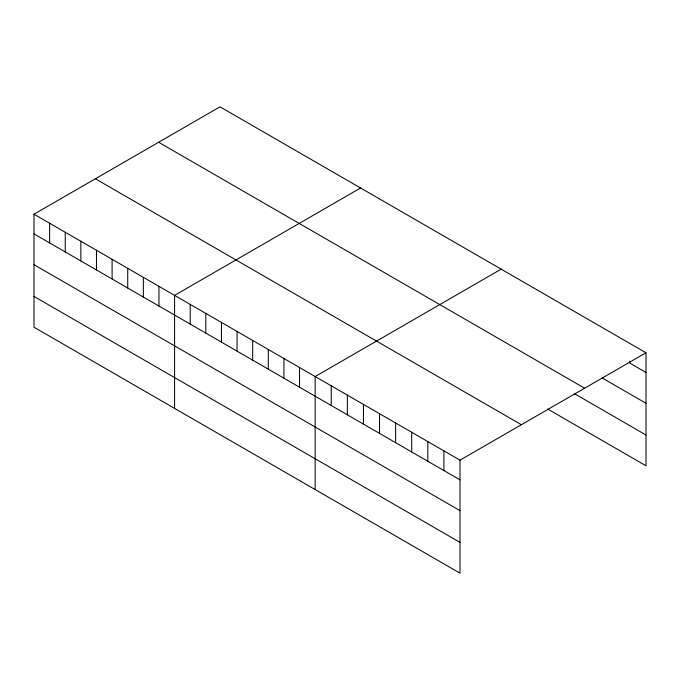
<?xml version="1.0" encoding="UTF-8"?>
<svg xmlns="http://www.w3.org/2000/svg" width="680" height="680" viewBox="0 0 680 680"><rect width="100%" height="100%" fill="white"/><g stroke="black" fill="none" stroke-linecap="round" stroke-linejoin="round"><path stroke-width="1.02" d="M34 214.208L460.003 460.156L460.003 573.172L34 327.225L34 214.208L219.997 106.828L646 352.775L646 465.791L547.646 409.012M360.578 187.986L174.581 295.375L174.581 408.391M501.16 269.152L315.163 376.533L315.163 489.549M460.003 460.156L646 352.775M646 372.462L629.909 363.171L629.909 361.097M602.191 377.969L646 403.265M158.619 142.264L584.621 388.212M574.472 393.695L646 434.996M95.378 178.772L521.381 424.719M34 233.894L460.003 479.85M34 264.69L460.003 510.646M34 296.429L460.003 542.376M443.912 450.865L443.912 470.56M427.822 441.575L427.822 461.261M411.723 432.284L411.723 451.971M395.632 422.994L395.632 442.68M379.534 413.703L379.534 433.389M363.443 404.413L363.443 424.099M347.352 395.123L347.352 414.808M331.253 385.824L331.253 405.518M299.54 367.514L299.54 387.209M283.925 358.496L283.925 378.19M268.302 349.477L268.302 369.172M252.679 340.459L252.679 360.153M237.065 331.449L237.065 351.135M221.442 322.43L221.442 342.116M205.819 313.412L205.819 333.098M190.204 304.394L190.204 324.079M158.958 286.356L158.958 306.043M143.344 277.338L143.344 297.024M127.721 268.32L127.721 288.005M112.098 259.301L112.098 278.987M96.484 250.282L96.484 269.969M80.86 241.264L80.86 260.95M65.237 232.246L65.237 251.931M49.623 223.227L49.623 242.913"/></g></svg>
